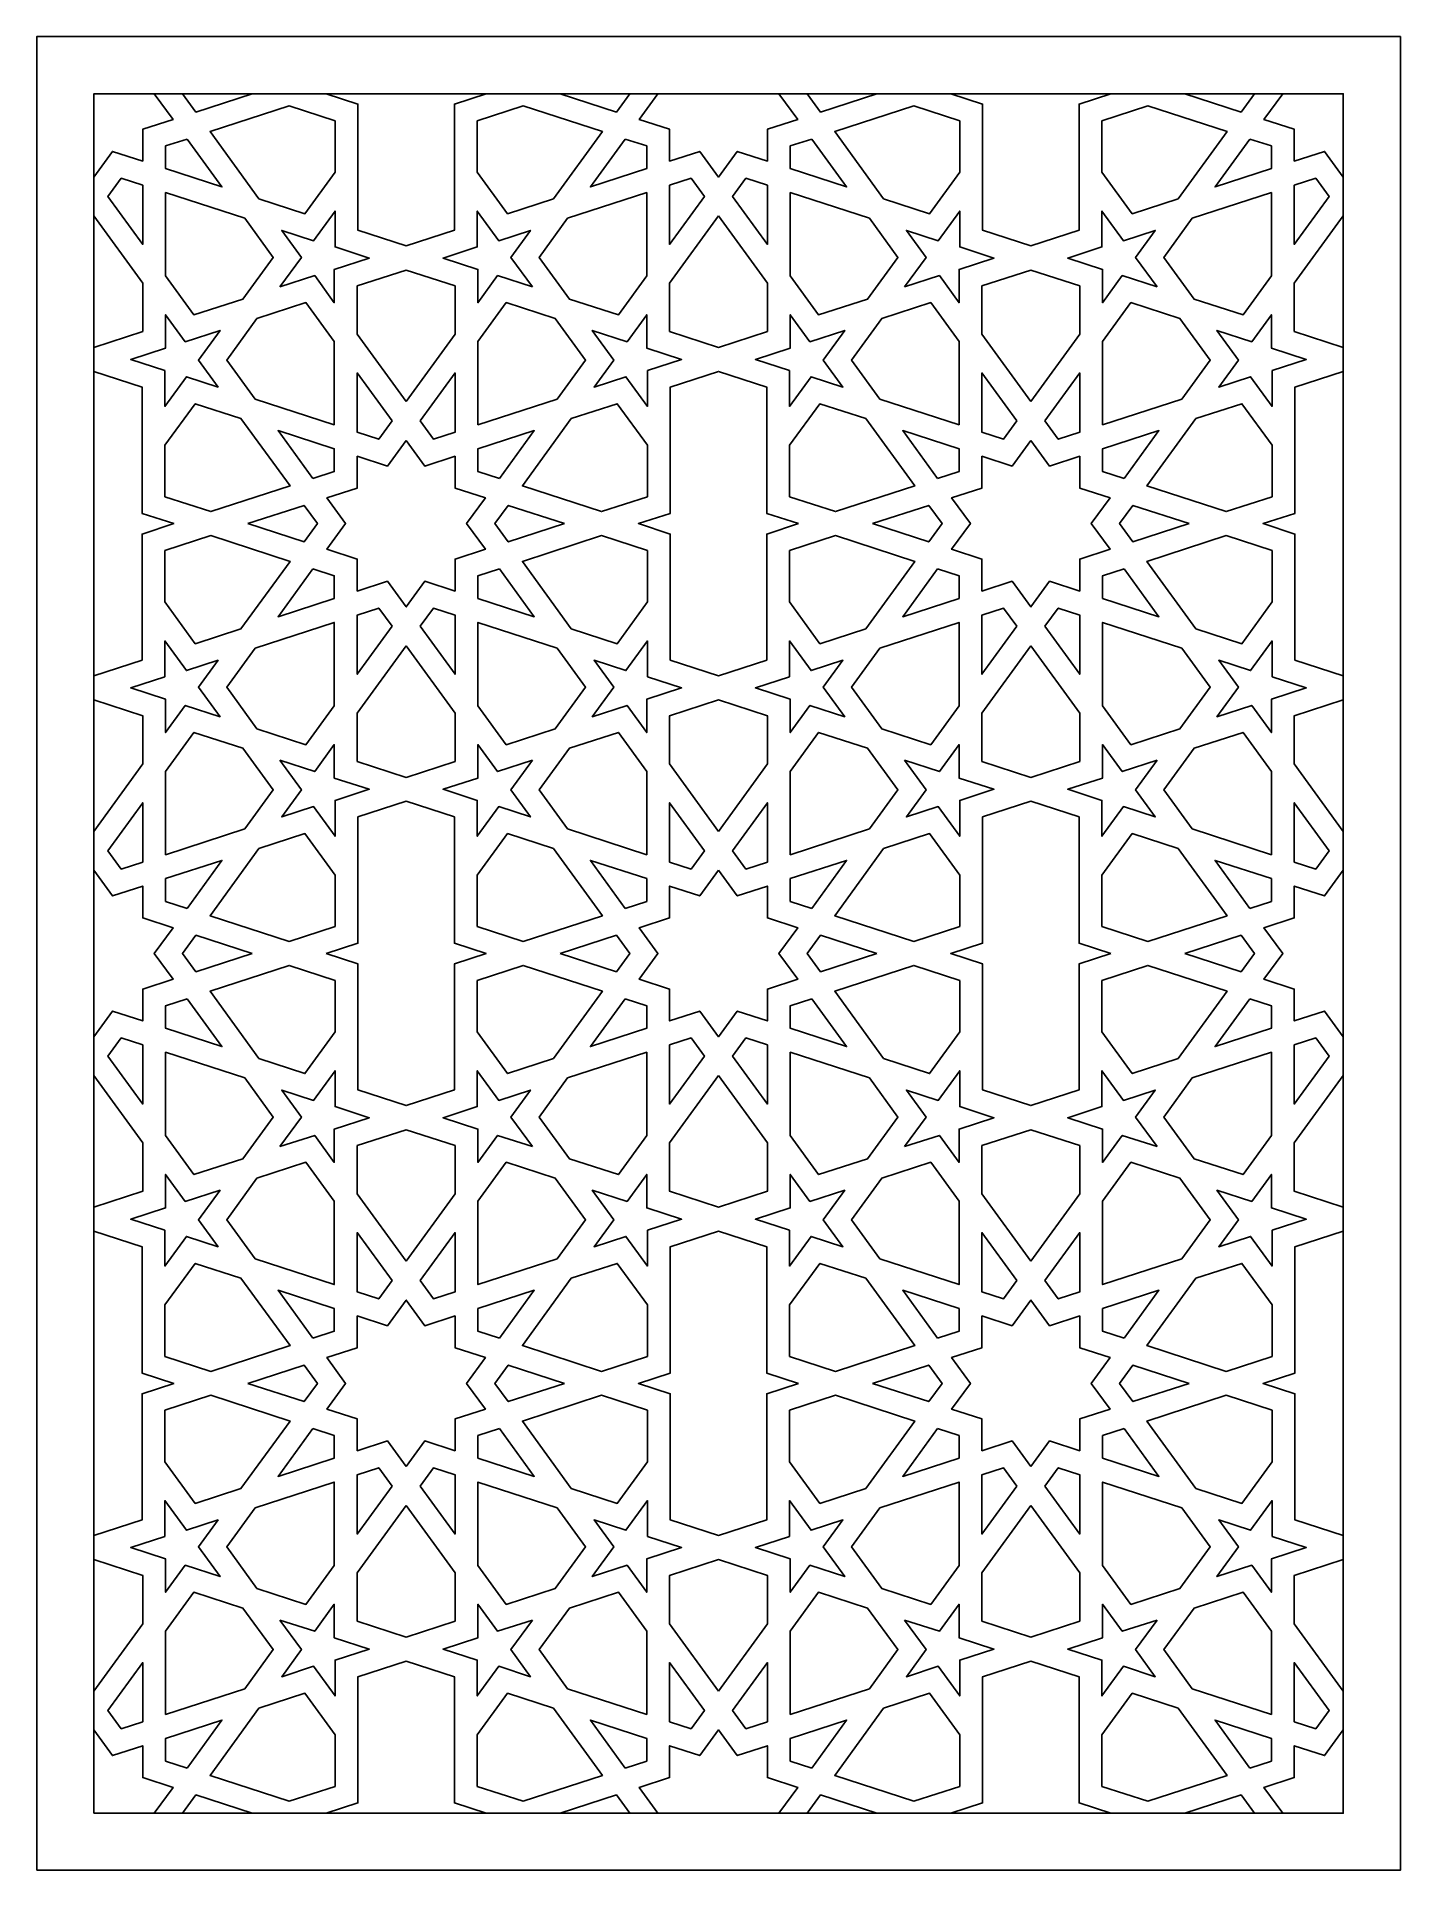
# Model space of a CAD drawing. Header units: millimetres. Extents: x 2357 to 3550, y 2912 to 4518.
import ezdxf

# ---------------------------------------------------------------- set-up
doc = ezdxf.new("R2010")
doc.units = ezdxf.units.MM
doc.layers.add('DEFAULT_LAYER', color=1, linetype='Continuous')

msp = doc.modelspace()

# ---------------------------------------------------------------- linework, layer by layer
at = {"layer": 'DEFAULT_LAYER'}
for points in [[(2356.7, 2912.4), (3550.3, 2912.4), (3550.3, 4517.6), (2356.7, 4517.6)], [(2406.7, 2962.4), (3500.3, 2962.4), (3500.3, 4467.6), (2406.7, 4467.6)], [(2617.8, 4444), (2617.8, 4399), (2591.4, 4362.5), (2551.2, 4375.6), (2508.4, 4434.5), (2577.7, 4457.1)], [(2742.3, 4444), (2742.3, 4399), (2768.8, 4362.5), (2808.9, 4375.6), (2851.8, 4434.5), (2782.4, 4457.1)], [(3164.6, 4444), (3164.6, 4399), (3138.2, 4362.5), (3098, 4375.6), (3055.2, 4434.5), (3124.5, 4457.1)], [(3289.1, 4444), (3289.1, 4399), (3315.6, 4362.5), (3355.7, 4375.6), (3398.6, 4434.5), (3329.2, 4457.1)], [(2488.4, 4428), (2518.8, 4386.1), (2469.5, 4402.1), (2469.5, 4421.9)], [(2871.8, 4428), (2841.3, 4386.1), (2890.6, 4402.1), (2890.6, 4421.9)], [(3035.2, 4428), (3065.6, 4386.1), (3016.3, 4402.1), (3016.3, 4421.9)], [(3418.6, 4428), (3388.1, 4386.1), (3437.4, 4402.1), (3437.4, 4421.9)], [(2449.5, 4387.6), (2449.5, 4335.7), (2419, 4377.7), (2430.7, 4393.7)], [(2910.6, 4387.6), (2910.6, 4335.7), (2941.1, 4377.7), (2929.5, 4393.7)], [(2996.3, 4387.6), (2996.3, 4335.7), (2965.8, 4377.7), (2977.5, 4393.7)], [(3457.4, 4387.6), (3457.4, 4335.7), (3487.9, 4377.7), (3476.3, 4393.7)], [(2538.8, 4358.6), (2563.7, 4324.4), (2537.2, 4287.9), (2494.3, 4274), (2469.5, 4308.2), (2469.5, 4381.1)], [(2821.3, 4358.6), (2796.5, 4324.4), (2822.9, 4287.9), (2865.8, 4274), (2890.6, 4308.2), (2890.6, 4381.1)], [(3085.6, 4358.6), (3110.5, 4324.4), (3084, 4287.9), (3041.1, 4274), (3016.3, 4308.2), (3016.3, 4381.1)], [(3368.1, 4358.6), (3343.3, 4324.4), (3369.7, 4287.9), (3412.6, 4274), (3437.4, 4308.2), (3437.4, 4381.1)], [(2569.5, 4298.5), (2600, 4308.4), (2617.2, 4284.7), (2617.2, 4313.9), (2647.7, 4323.8), (2617.8, 4333.5), (2617.8, 4364.9), (2599, 4339), (2571.2, 4348), (2588.4, 4324.4)], [(2790.6, 4298.5), (2760.1, 4308.4), (2742.9, 4284.7), (2742.9, 4313.9), (2712.4, 4323.8), (2742.3, 4333.5), (2742.3, 4364.9), (2761.1, 4339), (2788.9, 4348), (2771.7, 4324.4)], [(2953.5, 4360.7), (2996.3, 4301.7), (2996.3, 4259.5), (2953.5, 4245.5), (2910.6, 4259.5), (2910.6, 4301.7)], [(3116.3, 4298.5), (3146.8, 4308.4), (3164, 4284.7), (3164, 4313.9), (3194.5, 4323.8), (3164.6, 4333.5), (3164.6, 4364.9), (3145.8, 4339), (3118, 4348), (3135.2, 4324.4)], [(3337.4, 4298.5), (3306.9, 4308.4), (3289.7, 4284.7), (3289.7, 4313.9), (3259.2, 4323.8), (3289.1, 4333.5), (3289.1, 4364.9), (3307.9, 4339), (3335.7, 4348), (3318.5, 4324.4)], [(2680.1, 4198.2), (2637.2, 4257.2), (2637.2, 4299.4), (2680.1, 4313.3), (2722.9, 4299.4), (2722.9, 4257.2)], [(3226.9, 4198.2), (3269.7, 4257.2), (3269.7, 4299.4), (3226.9, 4313.3), (3184, 4299.4), (3184, 4257.2)], [(2468.9, 4225.3), (2468.9, 4193.9), (2487.7, 4219.9), (2515.5, 4210.8), (2498.3, 4234.5), (2517.2, 4260.4), (2486.7, 4250.5), (2469.5, 4274.2), (2469.5, 4244.9), (2439, 4235)], [(2547.9, 4200.3), (2523.1, 4234.5), (2549.5, 4270.9), (2592.4, 4284.8), (2617.2, 4250.7), (2617.2, 4177.8)], [(2812.2, 4200.3), (2837.1, 4234.5), (2810.6, 4270.9), (2767.7, 4284.8), (2742.9, 4250.7), (2742.9, 4177.8)], [(2891.2, 4225.3), (2891.2, 4193.9), (2872.4, 4219.9), (2844.6, 4210.8), (2861.8, 4234.5), (2842.9, 4260.4), (2873.4, 4250.5), (2890.6, 4274.2), (2890.6, 4244.9), (2921.1, 4235)], [(3015.7, 4225.3), (3015.7, 4193.9), (3034.5, 4219.9), (3062.3, 4210.8), (3045.1, 4234.5), (3064, 4260.4), (3033.5, 4250.5), (3016.3, 4274.2), (3016.3, 4244.9), (2985.8, 4235)], [(3094.7, 4200.3), (3069.9, 4234.5), (3096.3, 4270.9), (3139.2, 4284.8), (3164, 4250.7), (3164, 4177.8)], [(3359, 4200.3), (3383.9, 4234.5), (3357.4, 4270.9), (3314.5, 4284.8), (3289.7, 4250.7), (3289.7, 4177.8)], [(3438, 4225.3), (3438, 4193.9), (3419.2, 4219.9), (3391.4, 4210.8), (3408.6, 4234.5), (3389.7, 4260.4), (3420.2, 4250.5), (3437.4, 4274.2), (3437.4, 4244.9), (3467.9, 4235)], [(2667.7, 4181.2), (2637.2, 4223.2), (2637.2, 4171.3), (2656.1, 4165.2)], [(2692.4, 4181.2), (2722.9, 4223.2), (2722.9, 4171.3), (2704.1, 4165.2)], [(3023.5, 4091.3), (2995.7, 4082.2), (2995.7, 3971.8), (2953.5, 3958.1), (2911.2, 3971.8), (2911.2, 4082.2), (2883.4, 4091.3), (2911.2, 4100.3), (2911.2, 4210.8), (2953.5, 4224.5), (2995.7, 4210.8), (2995.7, 4100.3)], [(3214.5, 4181.2), (3184, 4223.2), (3184, 4171.3), (3202.9, 4165.2)], [(3239.2, 4181.2), (3269.7, 4223.2), (3269.7, 4171.3), (3250.9, 4165.2)], [(2468.9, 4114.8), (2468.9, 4159.9), (2495.4, 4196.3), (2535.5, 4183.3), (2578.4, 4124.3), (2509, 4101.8)], [(2891.2, 4114.8), (2891.2, 4159.9), (2864.8, 4196.3), (2824.6, 4183.3), (2781.8, 4124.3), (2851.1, 4101.8)], [(3015.7, 4114.8), (3015.7, 4159.9), (3042.2, 4196.3), (3082.3, 4183.3), (3125.2, 4124.3), (3055.8, 4101.8)], [(3438, 4114.8), (3438, 4159.9), (3411.6, 4196.3), (3371.4, 4183.3), (3328.5, 4124.3), (3397.9, 4101.8)], [(2598.4, 4130.8), (2567.9, 4172.8), (2617.2, 4156.8), (2617.2, 4136.9)], [(2680.1, 4164.2), (2663.7, 4141.7), (2637.2, 4150.3), (2637.2, 4122.4), (2610.7, 4113.8), (2627.1, 4091.3), (2610.7, 4068.8), (2637.2, 4060.2), (2637.2, 4032.3), (2663.7, 4040.9), (2680.1, 4018.4), (2696.4, 4040.9), (2722.9, 4032.3), (2722.9, 4060.2), (2749.4, 4068.8), (2733, 4091.3), (2749.4, 4113.8), (2722.9, 4122.4), (2722.9, 4150.3), (2696.4, 4141.7)], [(2761.8, 4130.8), (2792.2, 4172.8), (2742.9, 4156.8), (2742.9, 4136.9)], [(3145.2, 4130.8), (3114.7, 4172.8), (3164, 4156.8), (3164, 4136.9)], [(3226.9, 4164.2), (3243.2, 4141.7), (3269.7, 4150.3), (3269.7, 4122.4), (3296.2, 4113.8), (3279.8, 4091.3), (3296.2, 4068.8), (3269.7, 4060.2), (3269.7, 4032.3), (3243.2, 4040.9), (3226.9, 4018.4), (3210.5, 4040.9), (3184, 4032.3), (3184, 4060.2), (3157.5, 4068.8), (3173.9, 4091.3), (3157.5, 4113.8), (3184, 4122.4), (3184, 4150.3), (3210.5, 4141.7)], [(3308.5, 4130.8), (3339, 4172.8), (3289.7, 4156.8), (3289.7, 4136.9)], [(2541.4, 4091.3), (2590.7, 4107.3), (2602.4, 4091.3), (2590.7, 4075.3)], [(2818.7, 4091.3), (2769.4, 4107.3), (2757.7, 4091.3), (2769.4, 4075.3)], [(3088.2, 4091.3), (3137.5, 4107.3), (3149.2, 4091.3), (3137.5, 4075.3)], [(3365.5, 4091.3), (3316.2, 4107.3), (3304.5, 4091.3), (3316.2, 4075.3)], [(2468.9, 4067.7), (2468.9, 4022.7), (2495.4, 3986.2), (2535.5, 3999.3), (2578.4, 4058.2), (2509, 4080.8)], [(2891.2, 4067.7), (2891.2, 4022.7), (2864.8, 3986.2), (2824.6, 3999.3), (2781.8, 4058.2), (2851.1, 4080.8)], [(3015.7, 4067.7), (3015.7, 4022.7), (3042.2, 3986.2), (3082.3, 3999.3), (3125.2, 4058.2), (3055.8, 4080.8)], [(3438, 4067.7), (3438, 4022.7), (3411.6, 3986.2), (3371.4, 3999.3), (3328.5, 4058.2), (3397.9, 4080.8)], [(2598.4, 4051.7), (2567.9, 4009.8), (2617.2, 4025.8), (2617.2, 4045.6)], [(2761.8, 4051.7), (2792.2, 4009.8), (2742.9, 4025.8), (2742.9, 4045.6)], [(3145.2, 4051.7), (3114.7, 4009.8), (3164, 4025.8), (3164, 4045.6)], [(3308.5, 4051.7), (3339, 4009.8), (3289.7, 4025.8), (3289.7, 4045.6)], [(2667.7, 4001.4), (2637.2, 3959.4), (2637.2, 4011.3), (2656.1, 4017.4)], [(2692.4, 4001.4), (2722.9, 3959.4), (2722.9, 4011.3), (2704.1, 4017.4)], [(3214.5, 4001.4), (3184, 3959.4), (3184, 4011.3), (3202.9, 4017.4)], [(3239.2, 4001.4), (3269.7, 3959.4), (3269.7, 4011.3), (3250.9, 4017.4)], [(2547.9, 3982.3), (2523.1, 3948.1), (2549.5, 3911.6), (2592.4, 3897.7), (2617.2, 3931.9), (2617.2, 4004.8)], [(2812.2, 3982.3), (2837.1, 3948.1), (2810.6, 3911.6), (2767.7, 3897.7), (2742.9, 3931.9), (2742.9, 4004.8)], [(3094.7, 3982.3), (3069.9, 3948.1), (3096.3, 3911.6), (3139.2, 3897.7), (3164, 3931.9), (3164, 4004.8)], [(3359, 3982.3), (3383.9, 3948.1), (3357.4, 3911.6), (3314.5, 3897.7), (3289.7, 3931.9), (3289.7, 4004.8)], [(2468.9, 3957.2), (2468.9, 3988.6), (2487.7, 3962.7), (2515.5, 3971.7), (2498.3, 3948.1), (2517.2, 3922.2), (2486.7, 3932.1), (2469.5, 3908.4), (2469.5, 3937.6), (2439, 3947.5)], [(2680.1, 3984.4), (2637.2, 3925.4), (2637.2, 3883.2), (2680.1, 3869.2), (2722.9, 3883.2), (2722.9, 3925.4)], [(2891.2, 3957.2), (2891.2, 3988.6), (2872.4, 3962.7), (2844.6, 3971.7), (2861.8, 3948.1), (2842.9, 3922.2), (2873.4, 3932.1), (2890.6, 3908.4), (2890.6, 3937.6), (2921.1, 3947.5)], [(3015.7, 3957.2), (3015.7, 3988.6), (3034.5, 3962.7), (3062.3, 3971.7), (3045.1, 3948.1), (3064, 3922.2), (3033.5, 3932.1), (3016.3, 3908.4), (3016.3, 3937.6), (2985.8, 3947.5)], [(3226.9, 3984.4), (3269.7, 3925.4), (3269.7, 3883.2), (3226.9, 3869.2), (3184, 3883.2), (3184, 3925.4)], [(3438, 3957.2), (3438, 3988.6), (3419.2, 3962.7), (3391.4, 3971.7), (3408.6, 3948.1), (3389.7, 3922.2), (3420.2, 3932.1), (3437.4, 3908.4), (3437.4, 3937.6), (3467.9, 3947.5)], [(2953.5, 3821.9), (2996.3, 3880.9), (2996.3, 3923.1), (2953.5, 3937), (2910.6, 3923.1), (2910.6, 3880.9)], [(2538.8, 3824), (2563.7, 3858.2), (2537.2, 3894.6), (2494.3, 3908.5), (2469.5, 3874.4), (2469.5, 3801.5)], [(2821.3, 3824), (2796.5, 3858.2), (2822.9, 3894.6), (2865.8, 3908.5), (2890.6, 3874.4), (2890.6, 3801.5)], [(3085.6, 3824), (3110.5, 3858.2), (3084, 3894.6), (3041.1, 3908.5), (3016.3, 3874.4), (3016.3, 3801.5)], [(3368.1, 3824), (3343.3, 3858.2), (3369.7, 3894.6), (3412.6, 3908.5), (3437.4, 3874.4), (3437.4, 3801.5)], [(2569.5, 3884.1), (2600, 3874.2), (2617.2, 3897.9), (2617.2, 3868.6), (2647.7, 3858.7), (2617.8, 3849), (2617.8, 3817.6), (2599, 3843.6), (2571.2, 3834.5), (2588.4, 3858.2)], [(2790.6, 3884.1), (2760.1, 3874.2), (2742.9, 3897.9), (2742.9, 3868.6), (2712.4, 3858.7), (2742.3, 3849), (2742.3, 3817.6), (2761.1, 3843.6), (2788.9, 3834.5), (2771.7, 3858.2)], [(3116.3, 3884.1), (3146.8, 3874.2), (3164, 3897.9), (3164, 3868.6), (3194.5, 3858.7), (3164.6, 3849), (3164.6, 3817.6), (3145.8, 3843.6), (3118, 3834.5), (3135.2, 3858.2)], [(3337.4, 3884.1), (3306.9, 3874.2), (3289.7, 3897.9), (3289.7, 3868.6), (3259.2, 3858.7), (3289.1, 3849), (3289.1, 3817.6), (3307.9, 3843.6), (3335.7, 3834.5), (3318.5, 3858.2)], [(2449.5, 3795), (2449.5, 3846.9), (2419, 3804.9), (2430.7, 3788.9)], [(2610, 3715), (2637.8, 3724), (2637.8, 3834.5), (2680.1, 3848.2), (2722.3, 3834.5), (2722.3, 3724), (2750.1, 3715), (2722.3, 3705.9), (2722.3, 3595.5), (2680.1, 3581.8), (2637.8, 3595.5), (2637.8, 3705.9)], [(2910.6, 3795), (2910.6, 3846.9), (2941.1, 3804.9), (2929.5, 3788.9)], [(2996.3, 3795), (2996.3, 3846.9), (2965.8, 3804.9), (2977.5, 3788.9)], [(3296.9, 3715), (3269.1, 3724), (3269.1, 3834.5), (3226.9, 3848.2), (3184.6, 3834.5), (3184.6, 3724), (3156.8, 3715), (3184.6, 3705.9), (3184.6, 3595.5), (3226.9, 3581.8), (3269.1, 3595.5), (3269.1, 3705.9)], [(3457.4, 3795), (3457.4, 3846.9), (3487.9, 3804.9), (3476.3, 3788.9)], [(2617.8, 3738.5), (2617.8, 3783.6), (2591.4, 3820), (2551.2, 3807), (2508.4, 3748), (2577.7, 3725.5)], [(2742.3, 3738.5), (2742.3, 3783.6), (2768.8, 3820), (2808.9, 3807), (2851.8, 3748), (2782.4, 3725.5)], [(3164.6, 3738.5), (3164.6, 3783.6), (3138.2, 3820), (3098, 3807), (3055.2, 3748), (3124.5, 3725.5)], [(3289.1, 3738.5), (3289.1, 3783.6), (3315.6, 3820), (3355.7, 3807), (3398.6, 3748), (3329.2, 3725.5)], [(2488.4, 3754.5), (2518.8, 3796.5), (2469.5, 3780.5), (2469.5, 3760.6)], [(2871.8, 3754.5), (2841.3, 3796.5), (2890.6, 3780.5), (2890.6, 3760.6)], [(3035.2, 3754.5), (3065.6, 3796.5), (3016.3, 3780.5), (3016.3, 3760.6)], [(3418.6, 3754.5), (3388.1, 3796.5), (3437.4, 3780.5), (3437.4, 3760.6)], [(2953.5, 3787.9), (2969.8, 3765.4), (2996.3, 3774), (2996.3, 3746.1), (3022.8, 3737.5), (3006.4, 3715), (3022.8, 3692.5), (2996.3, 3683.9), (2996.3, 3656), (2969.8, 3664.6), (2953.5, 3642.1), (2937.1, 3664.6), (2910.6, 3656), (2910.6, 3683.9), (2884.1, 3692.5), (2900.5, 3715), (2884.1, 3737.5), (2910.6, 3746.1), (2910.6, 3774), (2937.1, 3765.4)], [(2545.3, 3715), (2496, 3731), (2484.3, 3715), (2496, 3699)], [(2814.8, 3715), (2864.1, 3731), (2875.8, 3715), (2864.1, 3699)], [(3092.1, 3715), (3042.8, 3731), (3031.1, 3715), (3042.8, 3699)], [(3361.6, 3715), (3410.9, 3731), (3422.6, 3715), (3410.9, 3699)], [(2617.8, 3691.4), (2617.8, 3646.4), (2591.4, 3609.9), (2551.2, 3623), (2508.4, 3681.9), (2577.7, 3704.5)], [(2742.3, 3691.4), (2742.3, 3646.4), (2768.8, 3609.9), (2808.9, 3623), (2851.8, 3681.9), (2782.4, 3704.5)], [(3164.6, 3691.4), (3164.6, 3646.4), (3138.2, 3609.9), (3098, 3623), (3055.2, 3681.9), (3124.5, 3704.5)], [(3289.1, 3691.4), (3289.1, 3646.4), (3315.6, 3609.9), (3355.7, 3623), (3398.6, 3681.9), (3329.2, 3704.5)], [(2488.4, 3675.4), (2518.8, 3633.5), (2469.5, 3649.5), (2469.5, 3669.3)], [(2871.8, 3675.4), (2841.3, 3633.5), (2890.6, 3649.5), (2890.6, 3669.3)], [(3035.2, 3675.4), (3065.6, 3633.5), (3016.3, 3649.5), (3016.3, 3669.3)], [(3418.6, 3675.4), (3388.1, 3633.5), (3437.4, 3649.5), (3437.4, 3669.3)], [(2449.5, 3635), (2449.5, 3583.1), (2419, 3625.1), (2430.7, 3641.1)], [(2538.8, 3606), (2563.7, 3571.8), (2537.2, 3535.3), (2494.3, 3521.4), (2469.5, 3555.6), (2469.5, 3628.5)], [(2821.3, 3606), (2796.5, 3571.8), (2822.9, 3535.3), (2865.8, 3521.4), (2890.6, 3555.6), (2890.6, 3628.5)], [(2910.6, 3635), (2910.6, 3583.1), (2941.1, 3625.1), (2929.5, 3641.1)], [(2996.3, 3635), (2996.3, 3583.1), (2965.8, 3625.1), (2977.5, 3641.1)], [(3085.6, 3606), (3110.5, 3571.8), (3084, 3535.3), (3041.1, 3521.4), (3016.3, 3555.6), (3016.3, 3628.5)], [(3368.1, 3606), (3343.3, 3571.8), (3369.7, 3535.3), (3412.6, 3521.4), (3437.4, 3555.6), (3437.4, 3628.5)], [(3457.4, 3635), (3457.4, 3583.1), (3487.9, 3625.1), (3476.3, 3641.1)], [(2569.5, 3545.9), (2600, 3555.8), (2617.2, 3532.1), (2617.2, 3561.3), (2647.7, 3571.2), (2617.8, 3580.9), (2617.8, 3612.3), (2599, 3586.4), (2571.2, 3595.4), (2588.4, 3571.8)], [(2790.6, 3545.9), (2760.1, 3555.8), (2742.9, 3532.1), (2742.9, 3561.3), (2712.4, 3571.2), (2742.3, 3580.9), (2742.3, 3612.3), (2761.1, 3586.4), (2788.9, 3595.4), (2771.7, 3571.8)], [(3116.3, 3545.9), (3146.8, 3555.8), (3164, 3532.1), (3164, 3561.3), (3194.5, 3571.2), (3164.6, 3580.9), (3164.6, 3612.3), (3145.8, 3586.4), (3118, 3595.4), (3135.2, 3571.8)], [(3337.4, 3545.9), (3306.9, 3555.8), (3289.7, 3532.1), (3289.7, 3561.3), (3259.2, 3571.2), (3289.1, 3580.9), (3289.1, 3612.3), (3307.9, 3586.4), (3335.7, 3595.4), (3318.5, 3571.8)], [(2953.5, 3608.1), (2996.3, 3549.1), (2996.3, 3506.9), (2953.5, 3492.9), (2910.6, 3506.9), (2910.6, 3549.1)], [(2680.1, 3445.6), (2637.2, 3504.6), (2637.2, 3546.8), (2680.1, 3560.7), (2722.9, 3546.8), (2722.9, 3504.6)], [(3226.9, 3445.6), (3269.7, 3504.6), (3269.7, 3546.8), (3226.9, 3560.7), (3184, 3546.8), (3184, 3504.6)], [(2547.9, 3447.7), (2523.1, 3481.9), (2549.5, 3518.3), (2592.4, 3532.2), (2617.2, 3498.1), (2617.2, 3425.2)], [(2812.2, 3447.7), (2837.1, 3481.9), (2810.6, 3518.3), (2767.7, 3532.2), (2742.9, 3498.1), (2742.9, 3425.2)], [(3094.7, 3447.7), (3069.9, 3481.9), (3096.3, 3518.3), (3139.2, 3532.2), (3164, 3498.1), (3164, 3425.2)], [(3359, 3447.7), (3383.9, 3481.9), (3357.4, 3518.3), (3314.5, 3532.2), (3289.7, 3498.1), (3289.7, 3425.2)], [(2468.9, 3472.7), (2468.9, 3441.3), (2487.7, 3467.3), (2515.5, 3458.2), (2498.3, 3481.9), (2517.2, 3507.8), (2486.7, 3497.9), (2469.5, 3521.6), (2469.5, 3492.3), (2439, 3482.4)], [(2891.2, 3472.7), (2891.2, 3441.3), (2872.4, 3467.3), (2844.6, 3458.2), (2861.8, 3481.9), (2842.9, 3507.8), (2873.4, 3497.9), (2890.6, 3521.6), (2890.6, 3492.3), (2921.1, 3482.4)], [(3015.7, 3472.7), (3015.7, 3441.3), (3034.5, 3467.3), (3062.3, 3458.2), (3045.1, 3481.9), (3064, 3507.8), (3033.5, 3497.9), (3016.3, 3521.6), (3016.3, 3492.3), (2985.8, 3482.4)], [(3438, 3472.7), (3438, 3441.3), (3419.2, 3467.3), (3391.4, 3458.2), (3408.6, 3481.9), (3389.7, 3507.8), (3420.2, 3497.9), (3437.4, 3521.6), (3437.4, 3492.3), (3467.9, 3482.4)], [(2667.7, 3428.6), (2637.2, 3470.6), (2637.2, 3418.7), (2656.1, 3412.6)], [(2692.4, 3428.6), (2722.9, 3470.6), (2722.9, 3418.7), (2704.1, 3412.6)], [(3023.5, 3338.7), (2995.7, 3347.7), (2995.7, 3458.2), (2953.5, 3471.9), (2911.2, 3458.2), (2911.2, 3347.7), (2883.4, 3338.7), (2911.2, 3329.6), (2911.2, 3219.2), (2953.5, 3205.5), (2995.7, 3219.2), (2995.7, 3329.6)], [(3214.5, 3428.6), (3184, 3470.6), (3184, 3418.7), (3202.9, 3412.6)], [(3239.2, 3428.6), (3269.7, 3470.6), (3269.7, 3418.7), (3250.9, 3412.6)], [(2468.9, 3362.2), (2468.9, 3407.3), (2495.4, 3443.7), (2535.5, 3430.7), (2578.4, 3371.7), (2509, 3349.2)], [(2891.2, 3362.2), (2891.2, 3407.3), (2864.8, 3443.7), (2824.6, 3430.7), (2781.8, 3371.7), (2851.1, 3349.2)], [(3015.7, 3362.2), (3015.7, 3407.3), (3042.2, 3443.7), (3082.3, 3430.7), (3125.2, 3371.7), (3055.8, 3349.2)], [(3438, 3362.2), (3438, 3407.3), (3411.6, 3443.7), (3371.4, 3430.7), (3328.5, 3371.7), (3397.9, 3349.2)], [(2598.4, 3378.2), (2567.9, 3420.2), (2617.2, 3404.2), (2617.2, 3384.3)], [(2761.8, 3378.2), (2792.2, 3420.2), (2742.9, 3404.2), (2742.9, 3384.3)], [(3145.2, 3378.2), (3114.7, 3420.2), (3164, 3404.2), (3164, 3384.3)], [(3308.5, 3378.2), (3339, 3420.2), (3289.7, 3404.2), (3289.7, 3384.3)], [(2680.1, 3265.8), (2663.7, 3288.3), (2637.2, 3279.7), (2637.2, 3307.6), (2610.7, 3316.2), (2627.1, 3338.7), (2610.7, 3361.2), (2637.2, 3369.8), (2637.2, 3397.7), (2663.7, 3389.1), (2680.1, 3411.6), (2696.4, 3389.1), (2722.9, 3397.7), (2722.9, 3369.8), (2749.4, 3361.2), (2733, 3338.7), (2749.4, 3316.2), (2722.9, 3307.6), (2722.9, 3279.7), (2696.4, 3288.3)], [(3226.9, 3265.8), (3243.2, 3288.3), (3269.7, 3279.7), (3269.7, 3307.6), (3296.2, 3316.2), (3279.8, 3338.7), (3296.2, 3361.2), (3269.7, 3369.8), (3269.7, 3397.7), (3243.2, 3389.1), (3226.9, 3411.6), (3210.5, 3389.1), (3184, 3397.7), (3184, 3369.8), (3157.5, 3361.2), (3173.9, 3338.7), (3157.5, 3316.2), (3184, 3307.6), (3184, 3279.7), (3210.5, 3288.3)], [(2541.4, 3338.7), (2590.7, 3322.7), (2602.4, 3338.7), (2590.7, 3354.7)], [(2818.7, 3338.7), (2769.4, 3322.7), (2757.7, 3338.7), (2769.4, 3354.7)], [(3088.2, 3338.7), (3137.5, 3322.7), (3149.2, 3338.7), (3137.5, 3354.7)], [(3365.5, 3338.7), (3316.2, 3322.7), (3304.5, 3338.7), (3316.2, 3354.7)], [(2468.9, 3315.1), (2468.9, 3270.1), (2495.4, 3233.6), (2535.5, 3246.7), (2578.4, 3305.6), (2509, 3328.2)], [(2891.2, 3315.1), (2891.2, 3270.1), (2864.8, 3233.6), (2824.6, 3246.7), (2781.8, 3305.6), (2851.1, 3328.2)], [(3015.7, 3315.1), (3015.7, 3270.1), (3042.2, 3233.6), (3082.3, 3246.7), (3125.2, 3305.6), (3055.8, 3328.2)], [(3438, 3315.1), (3438, 3270.1), (3411.6, 3233.6), (3371.4, 3246.7), (3328.5, 3305.6), (3397.9, 3328.2)], [(2598.4, 3299.1), (2567.9, 3257.2), (2617.2, 3273.2), (2617.2, 3293)], [(2761.8, 3299.1), (2792.2, 3257.2), (2742.9, 3273.2), (2742.9, 3293)], [(3145.2, 3299.1), (3114.7, 3257.2), (3164, 3273.2), (3164, 3293)], [(3308.5, 3299.1), (3339, 3257.2), (3289.7, 3273.2), (3289.7, 3293)], [(2667.7, 3248.8), (2637.2, 3206.8), (2637.2, 3258.7), (2656.1, 3264.8)], [(2692.4, 3248.8), (2722.9, 3206.8), (2722.9, 3258.7), (2704.1, 3264.8)], [(3214.5, 3248.8), (3184, 3206.8), (3184, 3258.7), (3202.9, 3264.8)], [(3239.2, 3248.8), (3269.7, 3206.8), (3269.7, 3258.7), (3250.9, 3264.8)], [(2547.9, 3229.7), (2523.1, 3195.5), (2549.5, 3159), (2592.4, 3145.1), (2617.2, 3179.3), (2617.2, 3252.2)], [(2812.2, 3229.7), (2837.1, 3195.5), (2810.6, 3159), (2767.7, 3145.1), (2742.9, 3179.3), (2742.9, 3252.2)], [(3094.7, 3229.7), (3069.9, 3195.5), (3096.3, 3159), (3139.2, 3145.1), (3164, 3179.3), (3164, 3252.2)], [(3359, 3229.7), (3383.9, 3195.5), (3357.4, 3159), (3314.5, 3145.1), (3289.7, 3179.3), (3289.7, 3252.2)], [(2468.9, 3204.6), (2468.9, 3236), (2487.7, 3210.1), (2515.5, 3219.1), (2498.3, 3195.5), (2517.2, 3169.6), (2486.7, 3179.5), (2469.5, 3155.8), (2469.5, 3185), (2439, 3194.9)], [(2680.1, 3231.8), (2637.2, 3172.8), (2637.2, 3130.6), (2680.1, 3116.6), (2722.9, 3130.6), (2722.9, 3172.8)], [(2891.2, 3204.6), (2891.2, 3236), (2872.4, 3210.1), (2844.6, 3219.1), (2861.8, 3195.5), (2842.9, 3169.6), (2873.4, 3179.5), (2890.6, 3155.8), (2890.6, 3185), (2921.1, 3194.9)], [(3015.7, 3204.6), (3015.7, 3236), (3034.5, 3210.1), (3062.3, 3219.1), (3045.1, 3195.5), (3064, 3169.6), (3033.5, 3179.5), (3016.3, 3155.8), (3016.3, 3185), (2985.8, 3194.9)], [(3226.9, 3231.8), (3269.7, 3172.8), (3269.7, 3130.6), (3226.9, 3116.6), (3184, 3130.6), (3184, 3172.8)], [(3438, 3204.6), (3438, 3236), (3419.2, 3210.1), (3391.4, 3219.1), (3408.6, 3195.5), (3389.7, 3169.6), (3420.2, 3179.5), (3437.4, 3155.8), (3437.4, 3185), (3467.9, 3194.9)], [(2953.5, 3069.3), (2996.3, 3128.3), (2996.3, 3170.5), (2953.5, 3184.4), (2910.6, 3170.5), (2910.6, 3128.3)], [(2538.8, 3071.4), (2563.7, 3105.6), (2537.2, 3142), (2494.3, 3155.9), (2469.5, 3121.8), (2469.5, 3048.9)], [(2821.3, 3071.4), (2796.5, 3105.6), (2822.9, 3142), (2865.8, 3155.9), (2890.6, 3121.8), (2890.6, 3048.9)], [(3085.6, 3071.4), (3110.5, 3105.6), (3084, 3142), (3041.1, 3155.9), (3016.3, 3121.8), (3016.3, 3048.9)], [(3368.1, 3071.4), (3343.3, 3105.6), (3369.7, 3142), (3412.6, 3155.9), (3437.4, 3121.8), (3437.4, 3048.9)], [(2569.5, 3131.5), (2600, 3121.6), (2617.2, 3145.3), (2617.2, 3116), (2647.7, 3106.1), (2617.8, 3096.4), (2617.8, 3065), (2599, 3091), (2571.2, 3081.9), (2588.4, 3105.6)], [(2790.6, 3131.5), (2760.1, 3121.6), (2742.9, 3145.3), (2742.9, 3116), (2712.4, 3106.1), (2742.3, 3096.4), (2742.3, 3065), (2761.1, 3091), (2788.9, 3081.9), (2771.7, 3105.6)], [(3116.3, 3131.5), (3146.8, 3121.6), (3164, 3145.3), (3164, 3116), (3194.5, 3106.1), (3164.6, 3096.4), (3164.6, 3065), (3145.8, 3091), (3118, 3081.9), (3135.2, 3105.6)], [(3337.4, 3131.5), (3306.9, 3121.6), (3289.7, 3145.3), (3289.7, 3116), (3259.2, 3106.1), (3289.1, 3096.4), (3289.1, 3065), (3307.9, 3091), (3335.7, 3081.9), (3318.5, 3105.6)], [(2449.5, 3042.4), (2449.5, 3094.3), (2419, 3052.3), (2430.7, 3036.3)], [(2910.6, 3042.4), (2910.6, 3094.3), (2941.1, 3052.3), (2929.5, 3036.3)], [(2996.3, 3042.4), (2996.3, 3094.3), (2965.8, 3052.3), (2977.5, 3036.3)], [(3457.4, 3042.4), (3457.4, 3094.3), (3487.9, 3052.3), (3476.3, 3036.3)], [(2617.8, 2985.9), (2617.8, 3031), (2591.4, 3067.4), (2551.2, 3054.4), (2508.4, 2995.4), (2577.7, 2972.9)], [(2742.3, 2985.9), (2742.3, 3031), (2768.8, 3067.4), (2808.9, 3054.4), (2851.8, 2995.4), (2782.4, 2972.9)], [(3164.6, 2985.9), (3164.6, 3031), (3138.2, 3067.4), (3098, 3054.4), (3055.2, 2995.4), (3124.5, 2972.9)], [(3289.1, 2985.9), (3289.1, 3031), (3315.6, 3067.4), (3355.7, 3054.4), (3398.6, 2995.4), (3329.2, 2972.9)], [(2488.4, 3001.9), (2518.8, 3043.9), (2469.5, 3027.9), (2469.5, 3008)], [(2871.8, 3001.9), (2841.3, 3043.9), (2890.6, 3027.9), (2890.6, 3008)], [(3035.2, 3001.9), (3065.6, 3043.9), (3016.3, 3027.9), (3016.3, 3008)], [(3418.6, 3001.9), (3388.1, 3043.9), (3437.4, 3027.9), (3437.4, 3008)]]:
    msp.add_lwpolyline(points, close=True, dxfattribs=at)
for points in [[(2459.6, 4467.6), (2476, 4445.1), (2449.5, 4436.5), (2449.5, 4408.6), (2423, 4417.2), (2406.7, 4394.7)], [(2545.3, 4467.6), (2496, 4451.6), (2484.3, 4467.6)], [(2610, 4467.6), (2637.8, 4458.5), (2637.8, 4348.1), (2680.1, 4334.4), (2722.3, 4348.1), (2722.3, 4458.5), (2750.1, 4467.6)], [(2814.8, 4467.6), (2864.1, 4451.6), (2875.8, 4467.6)], [(3006.4, 4467.6), (3022.8, 4445.1), (2996.3, 4436.5), (2996.3, 4408.6), (2969.8, 4417.2), (2953.5, 4394.7), (2937.1, 4417.2), (2910.6, 4408.6), (2910.6, 4436.5), (2884.1, 4445.1), (2900.5, 4467.6)], [(3092.1, 4467.6), (3042.8, 4451.6), (3031.1, 4467.6)], [(3296.9, 4467.6), (3269.1, 4458.5), (3269.1, 4348.1), (3226.9, 4334.4), (3184.6, 4348.1), (3184.6, 4458.5), (3156.8, 4467.6)], [(3361.6, 4467.6), (3410.9, 4451.6), (3422.6, 4467.6)], [(3447.3, 4467.6), (3430.9, 4445.1), (3457.4, 4436.5), (3457.4, 4408.6), (3483.9, 4417.2), (3500.3, 4394.7)], [(2406.7, 4360.7), (2449.5, 4301.7), (2449.5, 4259.5), (2406.7, 4245.5)], [(3500.3, 4360.7), (3457.4, 4301.7), (3457.4, 4259.5), (3500.3, 4245.5)], [(2406.7, 3958.1), (2448.9, 3971.8), (2448.9, 4082.2), (2476.7, 4091.3), (2448.9, 4100.3), (2448.9, 4210.8), (2406.7, 4224.5)], [(3500.3, 3958.1), (3458, 3971.8), (3458, 4082.2), (3430.2, 4091.3), (3458, 4100.3), (3458, 4210.8), (3500.3, 4224.5)], [(2406.7, 3821.9), (2449.5, 3880.9), (2449.5, 3923.1), (2406.7, 3937)], [(3500.3, 3821.9), (3457.4, 3880.9), (3457.4, 3923.1), (3500.3, 3937)], [(2406.7, 3642.1), (2423, 3664.6), (2449.5, 3656), (2449.5, 3683.9), (2476, 3692.5), (2459.6, 3715), (2476, 3737.5), (2449.5, 3746.1), (2449.5, 3774), (2423, 3765.4), (2406.7, 3787.9)], [(3500.3, 3642.1), (3483.9, 3664.6), (3457.4, 3656), (3457.4, 3683.9), (3430.9, 3692.5), (3447.3, 3715), (3430.9, 3737.5), (3457.4, 3746.1), (3457.4, 3774), (3483.9, 3765.4), (3500.3, 3787.9)], [(2406.7, 3608.1), (2449.5, 3549.1), (2449.5, 3506.9), (2406.7, 3492.9)], [(3500.3, 3608.1), (3457.4, 3549.1), (3457.4, 3506.9), (3500.3, 3492.9)], [(2406.7, 3471.9), (2448.9, 3458.2), (2448.9, 3347.7), (2476.7, 3338.7), (2448.9, 3329.6), (2448.9, 3219.2), (2406.7, 3205.5)], [(3500.3, 3471.9), (3458, 3458.2), (3458, 3347.7), (3430.2, 3338.7), (3458, 3329.6), (3458, 3219.2), (3500.3, 3205.5)], [(2406.7, 3069.3), (2449.5, 3128.3), (2449.5, 3170.5), (2406.7, 3184.4)], [(3500.3, 3069.3), (3457.4, 3128.3), (3457.4, 3170.5), (3500.3, 3184.4)], [(2610, 2962.4), (2637.8, 2971.4), (2637.8, 3081.9), (2680.1, 3095.6), (2722.3, 3081.9), (2722.3, 2971.4), (2750.1, 2962.4)], [(3296.9, 2962.4), (3269.1, 2971.4), (3269.1, 3081.9), (3226.9, 3095.6), (3184.6, 3081.9), (3184.6, 2971.4), (3156.8, 2962.4)], [(2459.6, 2962.4), (2476, 2984.9), (2449.5, 2993.5), (2449.5, 3021.4), (2423, 3012.8), (2406.7, 3035.3)], [(3006.4, 2962.4), (3022.8, 2984.9), (2996.3, 2993.5), (2996.3, 3021.4), (2969.8, 3012.8), (2953.5, 3035.3), (2937.1, 3012.8), (2910.6, 3021.4), (2910.6, 2993.5), (2884.1, 2984.9), (2900.5, 2962.4)], [(3447.3, 2962.4), (3430.9, 2984.9), (3457.4, 2993.5), (3457.4, 3021.4), (3483.9, 3012.8), (3500.3, 3035.3)], [(2545.3, 2962.4), (2496, 2978.4), (2484.3, 2962.4)], [(2814.8, 2962.4), (2864.1, 2978.4), (2875.8, 2962.4)], [(3092.1, 2962.4), (3042.8, 2978.4), (3031.1, 2962.4)], [(3361.6, 2962.4), (3410.9, 2978.4), (3422.6, 2962.4)]]:
    msp.add_lwpolyline(points, dxfattribs=at)

doc.saveas('drawing.dxf')
